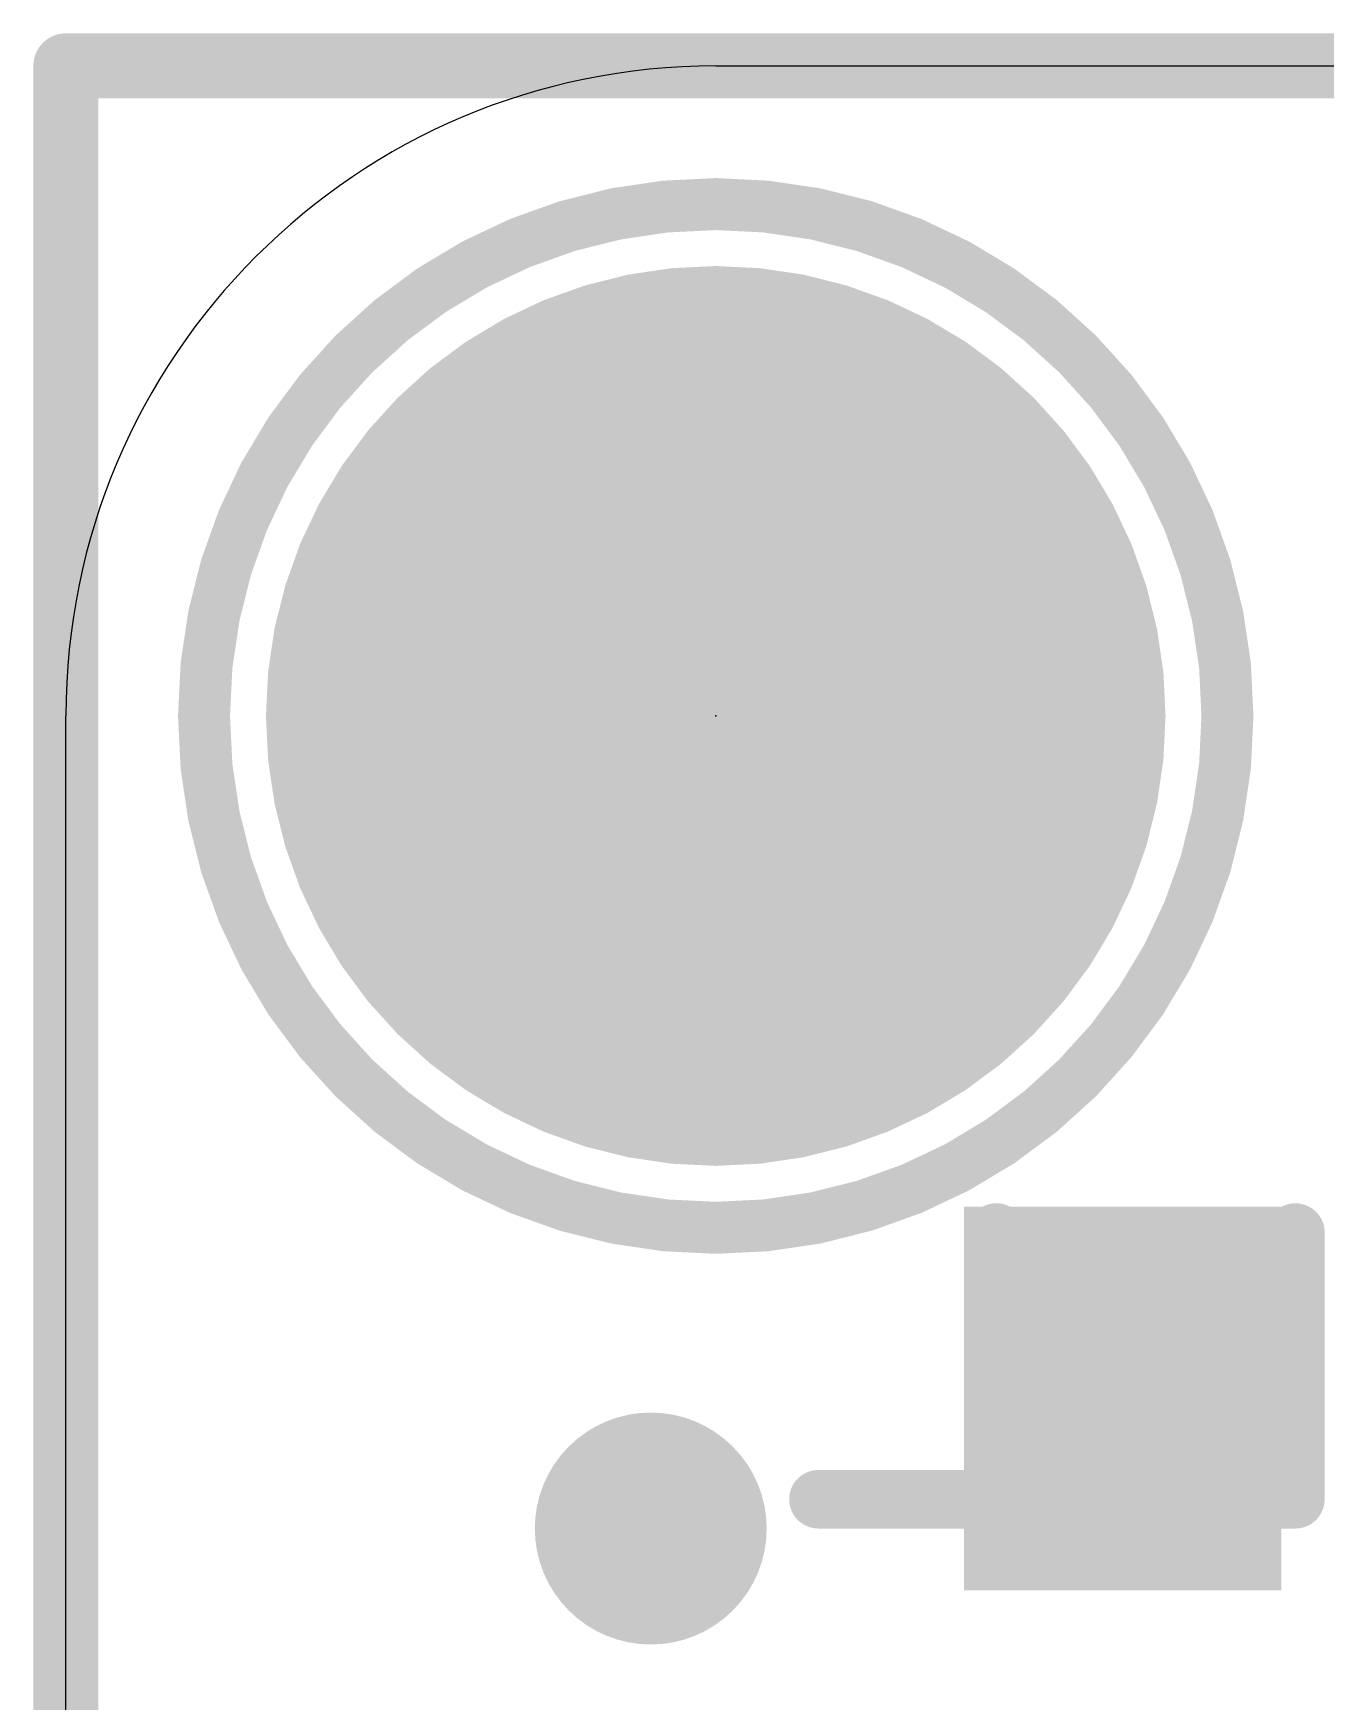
# Model space of a CAD drawing. Extents: x -0.1 to 38.3, y -0.1 to 25.5.
# Drawn here: x -0.13 to 4.92, y 19.01 to 25.53 of the extents above; entities that cross this region are included whole.
import ezdxf

# ---------------------------------------------------------------- set-up
doc = ezdxf.new("R2010")
doc.units = 0
for name, color, linetype in [('1', 12, 'CONTINUOUS'), ('16', 132, 'CONTINUOUS'), ('17', 110, 'CONTINUOUS'), ('18', 110, 'CONTINUOUS'), ('20', 53, 'CONTINUOUS'), ('21', 40, 'CONTINUOUS'), ('22', 6, 'CONTINUOUS'), ('23', 53, 'CONTINUOUS')]:
    doc.layers.add(name, color=color, linetype=linetype)

# ---------------------------------------------------------------- blocks, each defined once
blk = doc.blocks.new('RECT')
blk.add_solid([(-0.5, -0.5), (0.5, -0.5), (-0.5, 0.5), (0.5, 0.5)])
blk = doc.blocks.new('ROUNDP')
at = {"const_width": 0.5}
blk.add_lwpolyline([(0, -0.25, 1), (0, 0.25, 1), (0, -0.25)], format="xyb", dxfattribs=at)
blk = doc.blocks.new('ROUNDV')
at = {"const_width": 0.5}
blk.add_lwpolyline([(0, -0.25, 1), (0, 0.25, 1), (0, -0.25)], format="xyb", dxfattribs=at)

msp = doc.modelspace()

# ---------------------------------------------------------------- linework, layer by layer
at = {"layer": '1', "const_width": 0.254}
for points in [[(0, 0), (0, 25.4)], [(0, 25.4), (13.716, 25.4)]]:
    msp.add_lwpolyline(points, dxfattribs=at)
at = {"layer": '1', "const_width": 0.127}
for points in [[(0.0635, 25.4, 1), (-0.0635, 25.4)], [(0, 25.4635, 1), (0, 25.3365)]]:
    msp.add_lwpolyline(points, format="xyb", dxfattribs=at)
at = {"layer": '16', "const_width": 0.254}
for points in [[(0, 0), (0, 25.4)], [(0, 25.4), (13.716, 25.4)]]:
    msp.add_lwpolyline(points, dxfattribs=at)
at = {"layer": '16', "const_width": 0.127}
for points in [[(0.0635, 25.4, 1), (-0.0635, 25.4)], [(0, 25.4635, 1), (0, 25.3365)]]:
    msp.add_lwpolyline(points, format="xyb", dxfattribs=at)
at = {"layer": '20'}
for p, q in [((2.54, 25.4), (35.56, 25.4)), ((0, 2.54), (0, 22.86))]:
    msp.add_line(p, q, dxfattribs=at)
msp.add_arc((2.54, 22.86), 2.54, 90, 180, dxfattribs=at)
at = {"layer": '21', "const_width": 0.2032}
msp.add_lwpolyline([(2.54, 20.86, 1), (2.54, 24.86, 1), (2.54, 20.86)], format="xyb", dxfattribs=at)
at = {"layer": '22', "const_width": 0.2286}
for points in [[(3.6361, 20.8416), (3.6361, 19.7993)], [(4.8055, 20.8416), (4.8055, 19.7993)], [(3.6361, 19.7993), (2.9413, 19.7993)], [(4.8055, 19.7993), (4.1107, 19.7993)]]:
    msp.add_lwpolyline(points, dxfattribs=at)
at = {"layer": '22', "const_width": 0.1143}
for points in [[(3.6933, 20.8416, 1), (3.579, 20.8416)], [(4.8627, 20.8416, 1), (4.7484, 20.8416)], [(2.9413, 19.8565, 1), (2.9413, 19.7422)], [(3.6361, 19.7422, 1), (3.6361, 19.8565)], [(4.1107, 19.8565, 1), (4.1107, 19.7422)], [(4.8055, 19.7422, 1), (4.8055, 19.8565)], [(3.579, 19.7993, 1), (3.6933, 19.7993)], [(4.7484, 19.7993, 1), (4.8627, 19.7993)]]:
    msp.add_lwpolyline(points, format="xyb", dxfattribs=at)
at = {"layer": '23'}
msp.add_point((2.54, 22.86), dxfattribs=at)

# ---------------------------------------------------------------- block references
at = {"layer": '1', "xscale": 1.24, "yscale": 1.5, "rotation": 180}
msp.add_blockref('RECT', (4.13, 20.193), dxfattribs=at)
at = {"layer": '17', "xscale": 3.516, "yscale": 3.516}
msp.add_blockref('ROUNDP', (2.54, 22.86), dxfattribs=at)
msp.add_blockref('ROUNDP', (2.54, 22.86), dxfattribs=at)
at = {"layer": '18', "xscale": 0.9064, "yscale": 0.9064}
msp.add_blockref('ROUNDV', (2.286, 19.685), dxfattribs=at)
msp.add_blockref('ROUNDV', (2.286, 19.685), dxfattribs=at)

doc.saveas('drawing.dxf')
